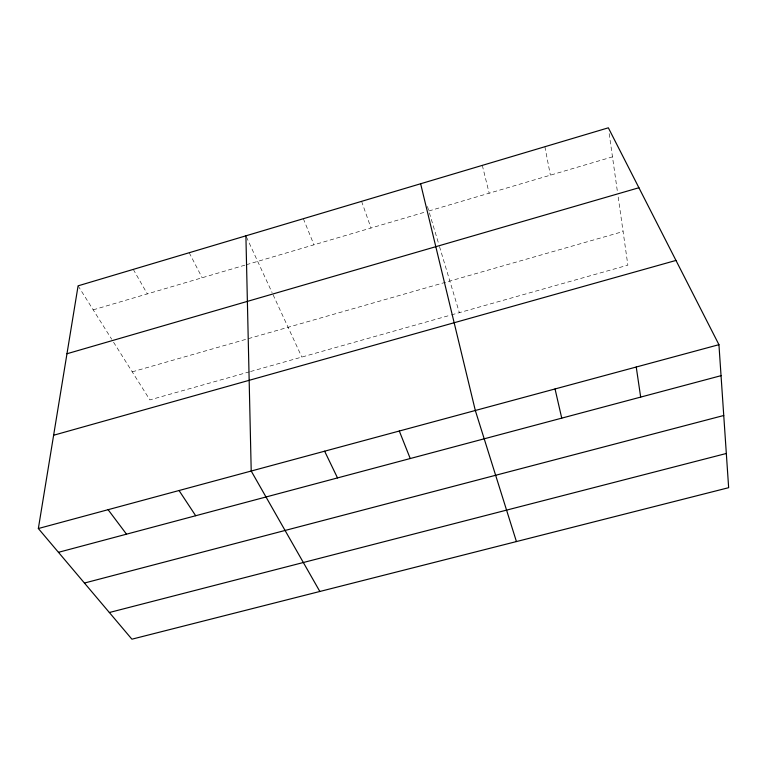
<?xml version="1.0" encoding="UTF-8"?>
<svg xmlns="http://www.w3.org/2000/svg" width="767" height="767" viewBox="0 0 767 767"><rect width="100%" height="100%" fill="white"/><g stroke="black" fill="none" stroke-linecap="round" stroke-linejoin="round"><path stroke-width="0.58" stroke-dasharray="3.83 2.88" d="M93.2 309.849L245.219 265.066M246.351 264.73L425.407 211.98M428.811 210.983L612.478 156.871M132.221 371.842L623.082 231.538M249.409 371.842L149.881 399.895L112.979 341.277M250.56 371.516L450.306 315.208M451.437 314.892L627.866 265.161L617.866 194.78M78.09 285.842L111.704 339.244M133.285 269.39L147.322 293.905M189.219 252.727L202.143 277.759M246.389 236.898L272.112 292.658M273.1 294.816L301.815 357.067M303.358 218.71L313.971 244.807M361.593 201.347L371.007 228.01M427.44 206.438L438.801 244.242M439.491 246.543L459.347 312.658M482.309 165.375L489.173 193.198M544.877 146.727L550.39 175.154M609.171 133.621L617.358 191.232"/><path stroke-width="1.15" d="M38.35 528.53L78.09 285.842L608.346 127.811L718.938 344.68L728.65 487.687L131.905 639.189L38.35 528.53L718.938 344.68M66.969 353.75L638.911 187.742M53.623 435.244L675.976 260.435M58.465 552.317L721.047 375.667M84.437 583.045L723.751 415.493M109.345 612.517L726.33 453.479M108.109 509.691L126.507 534.177M179.047 490.525L195.681 515.731M319.849 591.472L251.212 471.034L245.9 235.833M324.623 451.197L337.509 477.918M399.31 431.025L410.23 458.532M516.431 541.569L475.319 410.489L420.632 183.754M555.04 388.955L561.741 418.14M636.236 367.019L640.675 397.095"/></g></svg>
